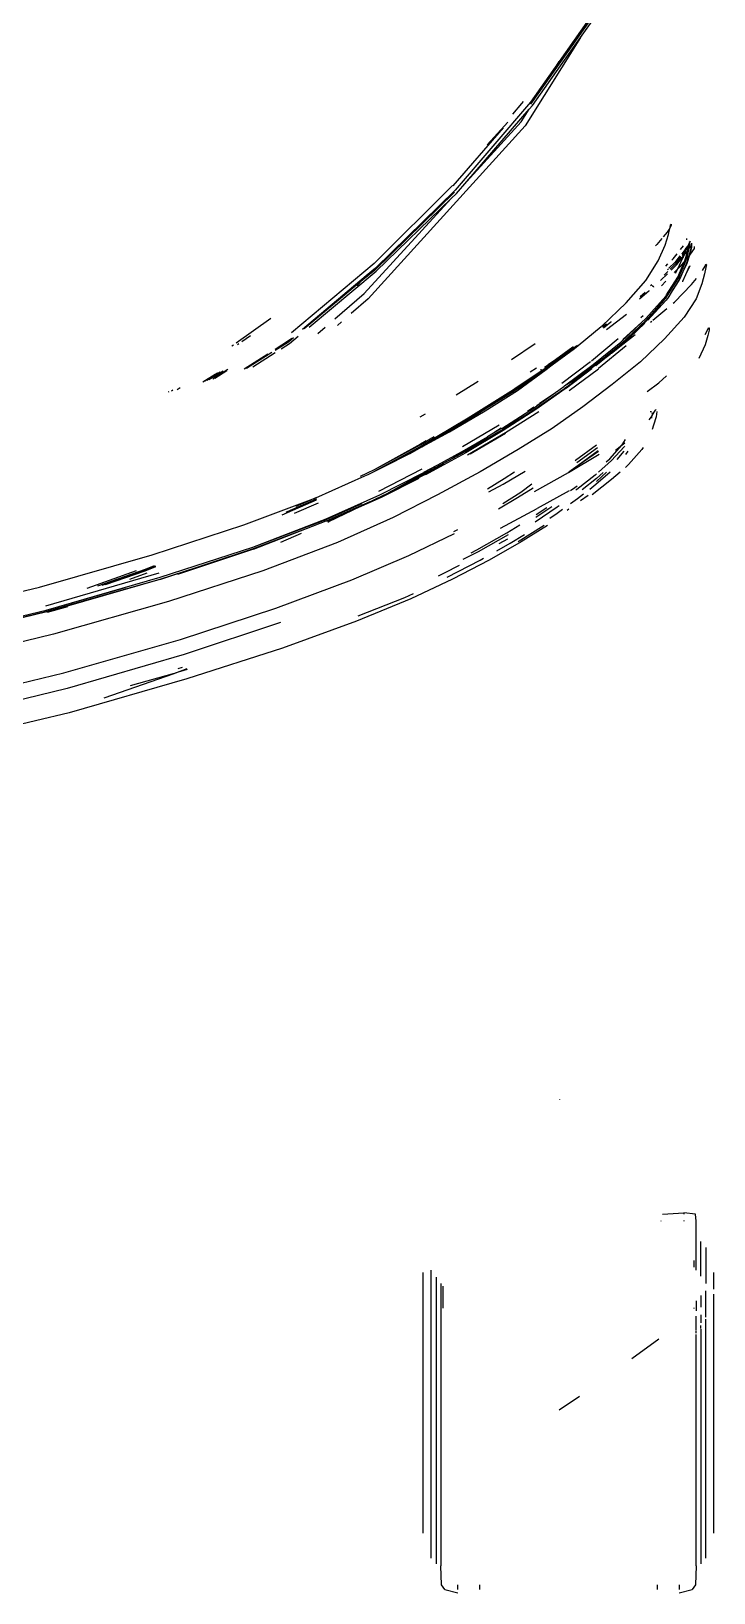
# Model space of a CAD drawing. Header units: millimetres. Extents: x -41292 to 298682, y -22072 to 33155.
# Drawn here: x 27256.7 to 27361, y -9910.7 to -9672.3 of the extents above; entities that cross this region are included whole.
import ezdxf

# ---------------------------------------------------------------- set-up
doc = ezdxf.new("R2010")
doc.units = ezdxf.units.MM

# ---------------------------------------------------------------- blocks, each defined once
blk = doc.blocks.new('rmfnasesx')
for p, q in [((54807.12, 5844.33), (54796.22, 5828.93)), ((54807.12, 5844.73), (54800.62, 5835.48)), ((54803.88, 5839.12), (54807.42, 5844.13)), ((54803.88, 5839.12), (54795.42, 5825.64)), ((54796.52, 5828.73), (54803.88, 5839.12)), ((54800.62, 5835.48), (54796.22, 5829.23)), ((54799.44, 5833.6), (54800.62, 5835.48)), ((54796.22, 5829.23), (54784.72, 5815.83)), ((54793.52, 5827.43), (54794.92, 5829.03)), ((54794.92, 5829.03), (54795.17, 5829.38)), ((54796.03, 5828.16), (54796.52, 5828.73)), ((54786.49, 5817.14), (54796.03, 5828.16)), ((54786.49, 5817.14), (54794.82, 5826.24)), ((54789.58, 5822.76), (54792.74, 5826.19)), ((54794.82, 5826.24), (54796.03, 5828.16)), ((54795.42, 5825.64), (54771.42, 5799.24)), ((54792.07, 5825.32), (54784.36, 5816.47)), ((54784.32, 5816.53), (54772.32, 5804.63)), ((54784.92, 5815.33), (54786.49, 5817.14)), ((54770.82, 5800.04), (54784.12, 5814.55)), ((54784.62, 5815.53), (54772.42, 5803.63)), ((54784.72, 5815.83), (54772.52, 5803.93)), ((54772.62, 5803.43), (54784.12, 5814.55)), ((54784.12, 5814.55), (54784.92, 5815.33)), ((54817.12, 5809.43), (54816.51, 5808.7)), ((54817.52, 5810.03), (54817.12, 5809.43)), ((54817.32, 5809.03), (54817.52, 5810.03)), ((54817.52, 5810.03), (54817.54, 5810.13)), ((54817.54, 5810.13), (54817.62, 5810.53)), ((54817.72, 5810.43), (54817.54, 5810.13)), ((54817.62, 5810.53), (54817.72, 5810.63)), ((54817.72, 5810.63), (54817.72, 5810.43)), ((54815.52, 5807.53), (54815.3, 5807.31)), ((54816.31, 5808.46), (54815.52, 5807.53)), ((54815.72, 5805.03), (54816.82, 5807.43)), ((54816.82, 5807.43), (54817.32, 5809.03)), ((54819.15, 5806.75), (54819.62, 5807.33)), ((54819.89, 5806.84), (54819.82, 5806.73)), ((54819.92, 5806.93), (54819.89, 5806.84)), ((54820.42, 5807.53), (54819.92, 5806.73)), ((54819.92, 5806.53), (54820.41, 5807.26)), ((54820.02, 5807.03), (54819.92, 5806.93)), ((54820.02, 5807.03), (54819.92, 5806.73)), ((54820.42, 5807.53), (54820.02, 5807.03)), ((54820.12, 5808.23), (54820.12, 5808.43)), ((54820.27, 5806.66), (54820.41, 5807.26)), ((54820.32, 5806.23), (54820.47, 5806.91)), ((54820.37, 5806.81), (54820.39, 5806.83)), ((54820.37, 5806.76), (54820.37, 5806.81)), ((54820.39, 5806.83), (54820.42, 5807.03)), ((54820.39, 5806.83), (54820.47, 5806.91)), ((54820.41, 5807.26), (54820.42, 5807.28)), ((54820.42, 5807.03), (54820.41, 5807.26)), ((54820.49, 5807.68), (54820.42, 5807.63)), ((54820.42, 5807.53), (54820.42, 5807.63)), ((54820.42, 5807.53), (54820.42, 5807.33)), ((54820.52, 5807.43), (54820.42, 5807.33)), ((54820.42, 5807.03), (54820.52, 5807.43)), ((54820.42, 5807.28), (54820.42, 5807.33)), ((54820.47, 5806.91), (54820.49, 5806.98)), ((54820.52, 5807.73), (54820.49, 5807.68)), ((54820.52, 5807.63), (54820.49, 5807.68)), ((54820.49, 5806.98), (54820.72, 5807.28)), ((54820.49, 5806.98), (54820.52, 5807.13)), ((54820.62, 5808.03), (54820.52, 5807.83)), ((54820.52, 5807.83), (54820.52, 5807.93)), ((54820.52, 5807.73), (54820.62, 5807.93)), ((54820.52, 5807.83), (54820.52, 5807.73)), ((54820.52, 5807.43), (54820.52, 5807.63)), ((54820.52, 5807.13), (54820.52, 5807.43)), ((54820.72, 5807.03), (54820.52, 5806.13)), ((54820.62, 5807.93), (54820.62, 5808.03)), ((54820.82, 5807.13), (54820.62, 5806.23)), ((54821.22, 5806.93), (54820.62, 5806.03)), ((54820.72, 5807.63), (54820.72, 5807.33)), ((54820.72, 5807.33), (54820.82, 5807.43)), ((54820.72, 5807.33), (54820.72, 5807.28)), ((54820.72, 5807.28), (54820.72, 5807.03)), ((54820.82, 5807.73), (54820.82, 5807.43)), ((54820.82, 5807.43), (54820.82, 5807.13)), ((54821.22, 5807.23), (54821.22, 5806.93)), ((54772.32, 5804.63), (54759.69, 5794.02)), ((54813.82, 5802.03), (54815.72, 5805.03)), ((54816.88, 5804.23), (54817.23, 5804.57)), ((54817.38, 5803.89), (54818.32, 5804.83)), ((54817.54, 5803.75), (54818.32, 5804.53)), ((54817.71, 5803.62), (54818.62, 5804.53)), ((54817.83, 5805.14), (54818.02, 5805.33)), ((54818.02, 5805.33), (54818.63, 5806.1)), ((54819.06, 5805.78), (54818.32, 5804.83)), ((54819.1, 5805.75), (54818.32, 5804.83)), ((54819.24, 5805.64), (54818.32, 5804.53)), ((54818.62, 5804.53), (54819.4, 5805.52)), ((54819.42, 5805.33), (54818.68, 5803.77)), ((54818.72, 5802.53), (54819.72, 5804.83)), ((54818.72, 5802.23), (54819.72, 5804.53)), ((54818.82, 5802.63), (54819.82, 5804.93)), ((54818.82, 5802.33), (54819.82, 5804.63)), ((54819.79, 5805.04), (54819.02, 5804.13)), ((54819.82, 5806.73), (54819.33, 5806.12)), ((54819.82, 5806.61), (54819.35, 5806.05)), ((54819.68, 5806.17), (54819.4, 5805.88)), ((54819.68, 5806.17), (54819.41, 5805.84)), ((54819.47, 5805.47), (54819.42, 5805.33)), ((54819.47, 5805.62), (54819.54, 5805.7)), ((54819.47, 5805.62), (54819.49, 5805.55)), ((54820.12, 5804.63), (54819.5, 5803.33)), ((54820.02, 5804.53), (54819.5, 5803.33)), ((54819.65, 5805.84), (54819.52, 5805.43)), ((54819.68, 5806.17), (54819.54, 5805.7)), ((54819.54, 5805.7), (54819.65, 5805.84)), ((54819.65, 5805.84), (54820.12, 5806.43)), ((54819.79, 5806.3), (54819.65, 5805.84)), ((54819.68, 5806.17), (54819.82, 5806.61)), ((54819.79, 5806.3), (54819.68, 5806.17)), ((54819.72, 5804.83), (54819.79, 5805.04)), ((54819.72, 5804.53), (54819.82, 5804.93)), ((54819.79, 5805.04), (54820.22, 5806.43)), ((54819.82, 5806.33), (54819.79, 5806.3)), ((54819.9, 5805.17), (54819.79, 5805.04)), ((54819.92, 5806.73), (54819.82, 5806.61)), ((54819.82, 5806.73), (54819.82, 5806.61)), ((54819.83, 5806.42), (54819.82, 5806.33)), ((54819.82, 5804.63), (54820.05, 5805.35)), ((54819.82, 5804.93), (54819.9, 5805.17)), ((54819.92, 5806.73), (54819.83, 5806.42)), ((54819.92, 5806.53), (54819.83, 5806.42)), ((54819.9, 5805.17), (54819.94, 5805.22)), ((54819.94, 5805.22), (54820.22, 5806.13)), ((54820.05, 5805.35), (54819.94, 5805.22)), ((54820.41, 5805.78), (54820.02, 5804.53)), ((54820.05, 5805.35), (54820.32, 5806.23)), ((54820.41, 5805.78), (54820.05, 5805.35)), ((54820.12, 5806.43), (54820.22, 5806.53)), ((54820.52, 5805.91), (54820.12, 5804.63)), ((54820.22, 5806.53), (54820.26, 5806.58)), ((54820.22, 5806.43), (54820.22, 5806.53)), ((54820.22, 5806.13), (54820.28, 5806.41)), ((54820.26, 5806.58), (54820.27, 5806.66)), ((54820.27, 5806.66), (54820.36, 5806.73)), ((54820.28, 5806.41), (54820.32, 5806.53)), ((54820.32, 5806.53), (54820.36, 5806.73)), ((54820.36, 5806.73), (54820.37, 5806.76)), ((54820.52, 5806.13), (54820.41, 5805.78)), ((54820.52, 5805.91), (54820.41, 5805.78)), ((54820.62, 5806.23), (54820.52, 5805.91)), ((54820.62, 5806.03), (54820.52, 5805.91)), ((54822.92, 5804.23), (54823.02, 5804.53)), ((54823.02, 5804.53), (54823.12, 5804.43)), ((54823.12, 5804.43), (54823.02, 5804.03)), ((54771.12, 5802.76), (54761.37, 5794.57)), ((54762.38, 5794.89), (54772.62, 5803.43)), ((54772.42, 5803.63), (54770.29, 5801.86)), ((54770.29, 5801.86), (54771.12, 5802.76)), ((54772.52, 5803.93), (54771.12, 5802.76)), ((54810.82, 5798.63), (54813.82, 5802.03)), ((54816.11, 5802.02), (54817.14, 5803.04)), ((54817.22, 5803.42), (54816.63, 5802.84)), ((54816.92, 5799.33), (54818.72, 5802.23)), ((54817.01, 5799.82), (54818.72, 5802.53)), ((54817.3, 5803.8), (54817.15, 5803.66)), ((54819.02, 5802.33), (54817.88, 5800.43)), ((54818.89, 5802.03), (54817.88, 5800.43)), ((54818.68, 5803.77), (54818.16, 5803.24)), ((54818.68, 5803.77), (54818.35, 5803.09)), ((54819.02, 5804.13), (54818.68, 5803.77)), ((54818.72, 5802.53), (54818.82, 5802.63)), ((54818.72, 5802.23), (54818.82, 5802.33)), ((54819.5, 5803.33), (54819.02, 5802.33)), ((54819.5, 5803.33), (54819.05, 5802.3)), ((54819.52, 5801.93), (54819.98, 5802.93)), ((54819.98, 5802.93), (54820.62, 5804.33)), ((54819.98, 5802.93), (54820.52, 5804.23)), ((54820.82, 5801.43), (54821.59, 5802.35)), ((54822.82, 5803.03), (54822.42, 5801.53)), ((54822.52, 5803.56), (54822.92, 5804.23)), ((54823.02, 5804.03), (54822.82, 5803.03)), ((54770.29, 5801.86), (54761.66, 5794.66)), ((54766.34, 5796.18), (54770.82, 5800.04)), ((54769.72, 5801.24), (54770.29, 5801.86)), ((54812.88, 5799.19), (54814.3, 5800.46)), ((54812.91, 5799.29), (54814.3, 5800.46)), ((54813.73, 5800.19), (54813, 5799.55)), ((54813.76, 5800.21), (54813.73, 5800.19)), ((54813.82, 5796.24), (54816.92, 5799.63)), ((54814.3, 5800.46), (54814.42, 5800.51)), ((54814.77, 5801.38), (54814.58, 5801.21)), ((54814.97, 5801.24), (54814.82, 5801.12)), ((54815.01, 5801.05), (54815.14, 5801.13)), ((54815.03, 5801.04), (54815.14, 5801.13)), ((54816.9, 5801.93), (54816.22, 5801.23)), ((54816.92, 5799.63), (54817.01, 5799.82)), ((54817.88, 5800.43), (54817.22, 5799.33)), ((54818.22, 5798.73), (54820.82, 5801.43)), ((54819.52, 5801.83), (54819.52, 5801.93)), ((54822.42, 5801.53), (54821.52, 5799.23)), ((54771.42, 5799.24), (54768.81, 5796.97)), ((54807.11, 5795.07), (54810.82, 5798.63)), ((54813.82, 5795.83), (54816.56, 5798.93)), ((54813.82, 5795.93), (54816.56, 5798.93)), ((54816.94, 5799.03), (54814.12, 5796.03)), ((54816.94, 5799.03), (54814.17, 5795.99)), ((54814.91, 5795.96), (54817.05, 5797.75)), ((54816.56, 5798.93), (54816.82, 5799.23)), ((54816.82, 5799.23), (54816.92, 5799.33)), ((54817.12, 5799.23), (54816.94, 5799.03)), ((54817.22, 5799.33), (54817.12, 5799.23)), ((54818.04, 5798.58), (54818.22, 5798.73)), ((54821.52, 5799.23), (54819.72, 5796.43)), ((54751.24, 5792.51), (54756.53, 5796.26)), ((54763.75, 5793.94), (54764.85, 5794.89)), ((54767.36, 5795.72), (54766.74, 5795.18)), ((54803.48, 5792.12), (54807.04, 5795.02)), ((54807.11, 5795.07), (54807.04, 5795.02)), ((54807.77, 5795.38), (54807.2, 5794.92)), ((54807.36, 5794.81), (54808.48, 5795.72)), ((54807.85, 5795.42), (54807.77, 5795.38)), ((54810.89, 5796.86), (54807.83, 5794.49)), ((54808.48, 5795.72), (54808.62, 5795.78)), ((54810.02, 5792.63), (54813.23, 5795.68)), ((54810.12, 5792.43), (54813.82, 5795.93)), ((54810.12, 5792.43), (54813.82, 5795.83)), ((54814.12, 5796.03), (54810.32, 5792.43)), ((54813.7, 5795.53), (54810.32, 5792.33)), ((54810.35, 5793.02), (54813.23, 5795.68)), ((54813.42, 5796.63), (54813.07, 5796.31)), ((54813.23, 5795.68), (54813.72, 5796.13)), ((54813.72, 5796.13), (54813.82, 5796.24)), ((54814.57, 5795.67), (54814.77, 5795.84)), ((54819.72, 5796.43), (54816.72, 5793.13)), ((54752.13, 5792.74), (54753.43, 5793.65)), ((54759.42, 5792.93), (54757.2, 5791.5)), ((54759.22, 5792.63), (54757.21, 5791.35)), ((54760.01, 5793.29), (54759.22, 5792.63)), ((54759.42, 5792.43), (54760.74, 5793.53)), ((54759.74, 5793.2), (54759.42, 5792.93)), ((54809.62, 5793.13), (54805.52, 5789.73)), ((54805.82, 5789.23), (54810.02, 5792.63)), ((54810.32, 5792.33), (54812.22, 5793.78)), ((54816.72, 5793.13), (54813.02, 5789.63)), ((54822.92, 5793.81), (54823.32, 5794.53)), ((54823.32, 5793.63), (54822.92, 5792.23)), ((54823.32, 5794.53), (54823.42, 5794.83)), ((54823.52, 5794.43), (54823.32, 5793.63)), ((54823.42, 5794.83), (54823.52, 5794.83)), ((54823.52, 5794.83), (54823.52, 5794.43)), ((54750.58, 5792.04), (54750.83, 5792.22)), ((54751.45, 5792.28), (54751.67, 5792.43)), ((54756.11, 5790.81), (54752.46, 5788.47)), ((54756.71, 5791.04), (54752.84, 5788.58)), ((54753.82, 5788.87), (54757.19, 5791.02)), ((54758.11, 5791.6), (54759.42, 5792.43)), ((54796.95, 5792.35), (54793.3, 5789.92)), ((54802.7, 5791.84), (54800.02, 5789.93)), ((54803.32, 5792.06), (54800.12, 5789.73)), ((54802.7, 5791.84), (54800.12, 5789.93)), ((54803.48, 5792.12), (54800.32, 5789.73)), ((54800.32, 5789.73), (54802.92, 5791.63)), ((54802.78, 5791.87), (54802.7, 5791.84)), ((54802.92, 5791.63), (54803.48, 5792.12)), ((54805.89, 5788.99), (54809.32, 5791.76)), ((54808.38, 5790.76), (54806.18, 5788.98)), ((54806.56, 5789.47), (54809.32, 5791.76)), ((54806.62, 5788.63), (54810.82, 5792.13)), ((54810.32, 5792.43), (54807.35, 5790.03)), ((54807.35, 5790.03), (54808.38, 5790.76)), ((54808.62, 5790.93), (54808.38, 5790.76)), ((54808.62, 5790.93), (54810.32, 5792.33)), ((54809.32, 5791.76), (54810.02, 5792.33)), ((54810.02, 5792.33), (54810.12, 5792.43)), ((54822.92, 5792.23), (54821.92, 5790.13)), ((54746.15, 5786.58), (54748.06, 5787.75)), ((54748.41, 5787.89), (54746.47, 5786.68)), ((54748.82, 5788.04), (54746.76, 5786.76)), ((54749.24, 5788.2), (54747.07, 5786.86)), ((54747.66, 5787.03), (54749.97, 5788.48)), ((54747.97, 5787.12), (54749.81, 5788.28)), ((54748.41, 5787.89), (54748.49, 5787.92)), ((54800.12, 5789.73), (54793.72, 5785.43)), ((54800.12, 5789.63), (54793.72, 5785.43)), ((54793.82, 5785.33), (54800.12, 5789.63)), ((54793.82, 5785.23), (54798.62, 5788.43)), ((54794.22, 5785.23), (54798.62, 5788.43)), ((54796.19, 5788.09), (54797.13, 5788.72)), ((54797.83, 5788.41), (54797.74, 5788.39)), ((54797.84, 5788.46), (54797.83, 5788.41)), ((54797.88, 5788.45), (54797.83, 5788.41)), ((54800.12, 5789.93), (54798.37, 5788.77)), ((54798.62, 5788.43), (54799.35, 5788.98)), ((54800.02, 5789.93), (54798.91, 5789.18)), ((54799.35, 5788.98), (54800.32, 5789.73)), ((54800.32, 5789.73), (54800.12, 5789.63)), ((54805.38, 5789.6), (54801.02, 5786.33)), ((54801.42, 5785.93), (54805.82, 5789.23)), ((54801.42, 5785.93), (54805.82, 5789.13)), ((54805.92, 5788.93), (54801.74, 5785.62)), ((54805.61, 5788.54), (54801.74, 5785.62)), ((54802.12, 5785.23), (54806.62, 5788.53)), ((54802.52, 5786.38), (54805.92, 5788.93)), ((54802.52, 5786.38), (54805.82, 5788.93)), ((54802.72, 5786.73), (54805.82, 5788.93)), ((54805.82, 5789.13), (54806.74, 5789.91)), ((54805.82, 5788.93), (54805.89, 5788.99)), ((54805.89, 5788.99), (54806.56, 5789.47)), ((54805.92, 5788.93), (54806.56, 5789.47)), ((54806.12, 5789.03), (54805.92, 5788.93)), ((54807.35, 5790.03), (54806.12, 5789.03)), ((54806.56, 5789.47), (54807.35, 5790.03)), ((54813.02, 5789.63), (54808.72, 5786.13)), ((54742.22, 5785.41), (54742.67, 5785.71)), ((54788.22, 5786.63), (54784.88, 5784.52)), ((54793.62, 5785.33), (54786.72, 5780.93)), ((54793.62, 5785.33), (54786.72, 5781.03)), ((54789.55, 5782.6), (54793.82, 5785.33)), ((54793.72, 5785.43), (54793.62, 5785.33)), ((54796.92, 5782.43), (54801.42, 5785.53)), ((54801.53, 5785.47), (54797.02, 5782.33)), ((54801.53, 5785.47), (54797.02, 5782.43)), ((54800.17, 5785.03), (54801.32, 5785.83)), ((54801.32, 5785.83), (54801.42, 5785.93)), ((54801.42, 5785.93), (54802.72, 5786.73)), ((54801.42, 5785.53), (54801.52, 5785.63)), ((54801.52, 5785.63), (54802.52, 5786.38)), ((54801.74, 5785.62), (54801.53, 5785.47)), ((54808.72, 5786.13), (54804.22, 5782.73)), ((54814.06, 5785.11), (54815.82, 5786.43)), ((54815.82, 5786.43), (54816.99, 5787.47)), ((54740.91, 5785.02), (54740.99, 5785.07)), ((54741.55, 5785.28), (54741.35, 5785.15)), ((54789.32, 5782.13), (54794.22, 5785.23)), ((54789.55, 5782.6), (54793.82, 5785.23)), ((54796.82, 5782.63), (54800.02, 5784.93)), ((54797.2, 5782.96), (54800.02, 5784.93)), ((54797.6, 5783.32), (54800.02, 5784.93)), ((54800.02, 5784.93), (54800.11, 5784.99)), ((54800.11, 5784.99), (54800.17, 5785.03)), ((54780.11, 5781.64), (54779.3, 5781.16)), ((54786.72, 5781.03), (54779.52, 5776.73)), ((54786.72, 5780.93), (54779.52, 5776.73)), ((54783.82, 5778.93), (54789.32, 5782.13)), ((54784.19, 5779.36), (54786.82, 5780.93)), ((54784.19, 5779.36), (54786.92, 5780.93)), ((54786.82, 5780.93), (54789.55, 5782.6)), ((54786.92, 5780.93), (54789.55, 5782.6)), ((54791.82, 5779.43), (54796.82, 5782.63)), ((54791.82, 5779.13), (54796.82, 5782.33)), ((54791.82, 5779.23), (54796.82, 5782.33)), ((54797.02, 5782.33), (54792.02, 5779.13)), ((54796.82, 5782.33), (54792.02, 5779.13)), ((54792.42, 5778.83), (54797.52, 5782.03)), ((54795.75, 5782.09), (54796.12, 5782.33)), ((54796.12, 5782.33), (54796.74, 5782.74)), ((54796.37, 5782.4), (54796.72, 5782.63)), ((54796.72, 5782.63), (54796.79, 5782.68)), ((54796.82, 5782.33), (54796.92, 5782.43)), ((54797.02, 5782.43), (54796.82, 5782.33)), ((54804.22, 5782.73), (54799.52, 5779.43)), ((54814.34, 5780.77), (54814.72, 5781.23)), ((54814.52, 5782.03), (54814.69, 5782.03)), ((54814.72, 5781.23), (54814.76, 5781.3)), ((54814.72, 5781.23), (54814.72, 5781.03)), ((54814.76, 5781.3), (54815.12, 5781.93)), ((54814.82, 5781.73), (54814.76, 5781.3)), ((54814.78, 5781.87), (54814.82, 5781.73)), ((54815.42, 5781.23), (54815.02, 5779.93)), ((54815.12, 5781.93), (54815.32, 5782.23)), ((54815.32, 5782.23), (54815.42, 5782.33)), ((54815.52, 5782.03), (54815.42, 5781.23)), ((54781.52, 5778.19), (54779.42, 5776.93)), ((54779.62, 5776.63), (54784.19, 5779.36)), ((54779.62, 5776.73), (54784.19, 5779.36)), ((54779.62, 5776.63), (54783.82, 5778.93)), ((54791.42, 5779.93), (54785.82, 5776.63)), ((54786.12, 5776.03), (54789.67, 5778.18)), ((54786.12, 5776.14), (54789.67, 5778.18)), ((54786.22, 5775.93), (54791.82, 5779.23)), ((54786.25, 5775.9), (54791.82, 5779.13)), ((54792.02, 5779.13), (54786.32, 5775.73)), ((54792.02, 5779.13), (54786.32, 5775.83)), ((54786.62, 5775.43), (54792.42, 5778.83)), ((54787.02, 5775.56), (54792.42, 5778.73)), ((54791.72, 5779.43), (54789.67, 5778.18)), ((54790.78, 5778.94), (54791.73, 5779.55)), ((54791.72, 5779.43), (54791.79, 5779.47)), ((54791.79, 5779.47), (54791.82, 5779.43)), ((54799.52, 5779.43), (54794.32, 5776.23)), ((54815.02, 5779.93), (54814.79, 5779.26)), ((54779.42, 5777.03), (54772.32, 5773.13)), ((54779.42, 5776.93), (54772.32, 5773.13)), ((54779.52, 5776.73), (54772.42, 5772.93)), ((54779.52, 5776.73), (54774.45, 5773.95)), ((54775.57, 5774.5), (54779.62, 5776.73)), ((54777.82, 5775.63), (54779.62, 5776.63)), ((54780.3, 5777.54), (54779.42, 5777.03)), ((54779.92, 5772.53), (54786.22, 5775.93)), ((54782.05, 5773.9), (54785.67, 5775.88)), ((54784.36, 5775.11), (54786.12, 5776.03)), ((54785.67, 5775.88), (54786.12, 5776.14)), ((54794.32, 5776.23), (54788.52, 5772.83)), ((54806.33, 5776.89), (54803.12, 5774.53)), ((54803.32, 5774.23), (54806.44, 5776.52)), ((54803.52, 5773.83), (54806.57, 5776.07)), ((54803.52, 5773.83), (54806.59, 5776)), ((54808.32, 5774.83), (54810.18, 5776.88)), ((54810.52, 5776.63), (54808.62, 5774.53)), ((54809.22, 5776.13), (54810.18, 5776.88)), ((54810.49, 5775.96), (54809.39, 5774.69)), ((54810.18, 5776.88), (54810.22, 5776.93)), ((54810.22, 5776.93), (54810.72, 5777.77)), ((54810.22, 5776.93), (54810.66, 5777.26)), ((54810.59, 5776.75), (54810.52, 5776.63)), ((54811.08, 5775.99), (54810.76, 5775.46)), ((54813.22, 5776.23), (54811.22, 5773.93)), ((54813.42, 5776.55), (54813.22, 5776.23)), ((54772.42, 5772.93), (54774.45, 5773.95)), ((54774.45, 5773.95), (54775.57, 5774.5)), ((54777.82, 5775.63), (54775.57, 5774.5)), ((54779.9, 5772.77), (54781.87, 5773.8)), ((54779.92, 5772.43), (54782.97, 5774.1)), ((54779.92, 5772.73), (54781.87, 5773.8)), ((54786.32, 5775.73), (54780.18, 5772.36)), ((54781.87, 5773.8), (54782.05, 5773.9)), ((54802.02, 5772.73), (54806.72, 5775.53)), ((54802.07, 5772.82), (54803.52, 5773.83)), ((54803.12, 5774.53), (54803.05, 5774.48)), ((54808.62, 5774.53), (54806.63, 5772.78)), ((54807.77, 5774.35), (54808.32, 5774.83)), ((54811.22, 5773.93), (54810.73, 5773.5)), ((54763.41, 5768.84), (54770.9, 5772.19)), ((54772.32, 5773.13), (54770.2, 5772.11)), ((54770.9, 5772.19), (54770.92, 5772.21)), ((54770.92, 5772.21), (54771.42, 5772.43)), ((54771.42, 5772.43), (54772.42, 5772.93)), ((54779.62, 5773.23), (54773.02, 5769.83)), ((54773.22, 5769.33), (54779.92, 5772.73)), ((54779.14, 5771.83), (54773.42, 5768.93)), ((54780.12, 5772.43), (54774.78, 5769.78)), ((54776.04, 5770.47), (54779.92, 5772.6)), ((54776.04, 5770.47), (54779.92, 5772.53)), ((54776.04, 5770.47), (54779.92, 5772.43)), ((54788.52, 5772.83), (54782.02, 5769.33)), ((54792.22, 5771.73), (54789.64, 5770.17)), ((54792.02, 5770.93), (54795.43, 5772.9)), ((54793.8, 5772.76), (54792.22, 5771.73)), ((54796.82, 5769.83), (54802.02, 5772.73)), ((54806.12, 5772.33), (54803.32, 5770.13)), ((54806.32, 5771.83), (54804.12, 5770.1)), ((54808.62, 5771.63), (54805.62, 5769.33)), ((54806.33, 5772.51), (54806.12, 5772.33)), ((54806.22, 5770.93), (54808.39, 5772.84)), ((54807.83, 5772.78), (54806.32, 5771.33)), ((54807.33, 5772.72), (54806.32, 5771.83)), ((54809.92, 5772.78), (54808.62, 5771.63)), ((54752.42, 5764.73), (54763.41, 5768.84)), ((54763.49, 5768.67), (54759.03, 5766.73)), ((54763.5, 5768.64), (54759.03, 5766.73)), ((54763.41, 5768.84), (54760.35, 5767.51)), ((54765.02, 5765.63), (54773.22, 5769.33)), ((54773.42, 5768.93), (54769, 5766.96)), ((54771.68, 5768.25), (54772.87, 5768.83)), ((54772.87, 5768.83), (54773.32, 5769.03)), ((54773.32, 5769.03), (54773.54, 5769.15)), ((54773.42, 5769.03), (54773.32, 5769.03)), ((54773.54, 5769.15), (54773.42, 5769.03)), ((54773.54, 5769.15), (54774.32, 5769.53)), ((54774.32, 5769.53), (54774.78, 5769.78)), ((54774.78, 5769.78), (54776.04, 5770.47)), ((54782.02, 5769.33), (54775.22, 5765.83)), ((54789.86, 5769.76), (54792.02, 5770.93)), ((54794.22, 5768.83), (54791.33, 5767.12)), ((54791.98, 5767.97), (54794.72, 5769.73)), ((54796.65, 5770.35), (54794.22, 5768.83)), ((54794.72, 5769.73), (54796.45, 5770.99)), ((54802.12, 5769.93), (54797.22, 5767.23)), ((54802.34, 5769.95), (54803.02, 5770.43)), ((54802.34, 5767.97), (54803.42, 5768.73)), ((54803.02, 5770.43), (54803.33, 5770.67)), ((54803.32, 5770.13), (54803.16, 5770.02)), ((54803.42, 5768.73), (54804.32, 5769.44)), ((54805.02, 5769.23), (54803.87, 5768.4)), ((54805.3, 5770.2), (54806.22, 5770.93)), ((54758.26, 5766.27), (54763.54, 5768.55)), ((54759.03, 5766.73), (54758.87, 5766.63)), ((54763.79, 5768.03), (54760.13, 5766.44)), ((54765.02, 5765.53), (54770.49, 5768)), ((54771.68, 5768.25), (54765.12, 5765.33)), ((54769, 5766.96), (54765.17, 5765.25)), ((54765.42, 5765.23), (54769, 5766.96)), ((54769, 5766.96), (54771.68, 5768.25)), ((54791.62, 5764.23), (54797.22, 5767.23)), ((54800.32, 5767.43), (54796.92, 5765.13)), ((54799.47, 5767.49), (54797.02, 5765.83)), ((54797.09, 5766.32), (54798.7, 5767.4)), ((54799.15, 5765.75), (54800.32, 5766.53)), ((54800.59, 5767.62), (54800.32, 5767.43)), ((54800.32, 5766.53), (54801.13, 5767.1)), ((54802.06, 5767.1), (54801.82, 5766.93)), ((54738.42, 5760.13), (54752.42, 5764.73)), ((54753.82, 5761.33), (54765.02, 5765.63)), ((54753.82, 5761.33), (54765.02, 5765.53)), ((54753.92, 5761.03), (54761.99, 5764.16)), ((54753.92, 5761.13), (54761.99, 5764.16)), ((54761.99, 5764.16), (54765.02, 5765.33)), ((54765.02, 5765.33), (54765.12, 5765.33)), ((54765.23, 5765.15), (54765.42, 5765.23)), ((54775.22, 5765.83), (54766.72, 5762.03)), ((54784.52, 5763.69), (54785.12, 5764.01)), ((54792.62, 5763.53), (54794.57, 5764.73)), ((54798.32, 5764.63), (54794.32, 5762.13)), ((54798.82, 5764.63), (54794.82, 5762.13)), ((54766.72, 5762.03), (54755.32, 5757.73)), ((54758.09, 5762.11), (54761.25, 5763.45)), ((54777.62, 5760.03), (54784.62, 5763.43)), ((54788.02, 5760.93), (54792.62, 5763.53)), ((54792.82, 5763.23), (54788.22, 5760.63)), ((54794.82, 5762.13), (54789.92, 5759.33)), ((54791.07, 5760.77), (54793.12, 5761.93)), ((54792.73, 5762.56), (54791.39, 5761.81)), ((54793.12, 5761.93), (54795.31, 5763.28)), ((54721.22, 5755.23), (54738.42, 5760.13)), ((54739.62, 5756.73), (54753.82, 5761.33)), ((54739.72, 5756.43), (54753.92, 5761.13)), ((54753.92, 5761.03), (54739.72, 5756.43)), ((54753.92, 5761.03), (54742.27, 5757.17)), ((54768.92, 5756.33), (54777.62, 5760.03)), ((54783.49, 5756.72), (54788.52, 5759.33)), ((54789.92, 5759.33), (54784.32, 5756.43)), ((54788.22, 5760.63), (54785.88, 5759.42)), ((54787.15, 5760.48), (54788.02, 5760.93)), ((54788.52, 5759.33), (54789.03, 5759.62)), ((54739.42, 5757.33), (54722.12, 5752.33)), ((54722.22, 5751.73), (54739.62, 5756.73)), ((54735.97, 5757.69), (54728.42, 5755.03)), ((54737.32, 5757.93), (54730.06, 5755.37)), ((54730.76, 5755.52), (54737.32, 5757.83)), ((54731.29, 5755.63), (54737.32, 5757.73)), ((54737.62, 5757.33), (54734.95, 5756.4)), ((54738.71, 5758.47), (54737.32, 5757.93)), ((54737.32, 5757.83), (54738.95, 5758.46)), ((54737.32, 5757.73), (54738.98, 5758.39)), ((54755.32, 5757.73), (54740.92, 5753.03)), ((54783.02, 5757.33), (54782.12, 5756.91)), ((54785.31, 5758.52), (54783.02, 5757.33)), ((54701.32, 5750.53), (54721.22, 5755.23)), ((54722.22, 5751.73), (54734.35, 5755.15)), ((54722.32, 5751.43), (54739.62, 5756.43)), ((54722.32, 5751.53), (54739.62, 5756.43)), ((54739.62, 5756.43), (54739.72, 5756.43)), ((54757.32, 5752.03), (54768.92, 5756.33)), ((54784.32, 5756.43), (54777.92, 5753.43)), ((54725.48, 5752.24), (54722.36, 5751.34)), ((54740.92, 5753.03), (54723.32, 5748.03)), ((54742.72, 5747.23), (54757.32, 5752.03)), ((54777.92, 5753.43), (54769.62, 5750.03)), ((54769.9, 5750.82), (54777.02, 5753.63)), ((54777.02, 5753.63), (54778.32, 5754.25)), ((54708.24, 5748.32), (54722.22, 5751.73)), ((54722.32, 5751.43), (54713.37, 5749.3)), ((54715.14, 5749.82), (54722.32, 5751.53)), ((54758.02, 5749.83), (54743.32, 5744.93)), ((54769.62, 5750.03), (54758.32, 5745.93)), ((54723.32, 5748.03), (54703.02, 5743.13)), ((54724.92, 5742.13), (54742.72, 5747.23)), ((54743.32, 5744.93), (54725.42, 5739.73)), ((54758.32, 5745.93), (54743.72, 5741.23)), ((54742.02, 5742.13), (54743.76, 5742.8)), ((54743.12, 5742.43), (54742.02, 5742.13)), ((54743.02, 5742.93), (54742.34, 5742.74)), ((54743.77, 5742.64), (54743.12, 5742.43)), ((54704.22, 5737.13), (54724.92, 5742.13)), ((54743.72, 5741.23), (54725.72, 5736.03)), ((54731.06, 5738.34), (54741.8, 5742.05)), ((54741.8, 5742.05), (54735.06, 5740.13)), ((54741.8, 5742.05), (54742.02, 5742.13)), ((54725.42, 5739.73), (54704.62, 5734.73)), ((54725.72, 5736.03), (54715.47, 5733.57)), ((54800.72, 5677.03), (54800.7, 5677.06)), ((54816.37, 5659.52), (54819.63, 5659.71)), ((54821.43, 5659.51), (54819.63, 5659.71)), ((54819.63, 5659.71), (54819.63, 5659.51)), ((54821.53, 5658.41), (54821.43, 5659.51)), ((54816.13, 5658.48), (54816.13, 5658.41)), ((54819.63, 5658.52), (54819.63, 5658.41)), ((54821.53, 5650.98), (54821.53, 5658.41)), ((54822.23, 5650.02), (54822.23, 5655.31)), ((54823.03, 5654.41), (54823.03, 5648.91)), ((54821.23, 5651.4), (54821.23, 5652.41)), ((54779.83, 5610.81), (54779.83, 5650.61)), ((54781.03, 5607.01), (54781.03, 5650.98)), ((54781.83, 5649.89), (54781.83, 5606.11)), ((54824.23, 5648.04), (54824.23, 5650.61)), ((54782.53, 5648.93), (54782.53, 5605.81)), ((54782.83, 5648.52), (54782.83, 5645.17)), ((54822.23, 5647.09), (54822.23, 5645.3)), ((54823.03, 5643.8), (54823.03, 5647.8)), ((54824.23, 5610.81), (54824.23, 5647.3)), ((54821.23, 5645.1), (54821.23, 5645.2)), ((54821.53, 5646.27), (54821.53, 5644.74)), ((54821.53, 5641.74), (54821.53, 5643.91)), ((54822.23, 5644.16), (54822.23, 5642.91)), ((54822.23, 5642.04), (54822.23, 5642.49)), ((54823.03, 5607.01), (54823.03, 5643.49)), ((54815.82, 5640.43), (54811.72, 5637.43)), ((54821.53, 5641.34), (54821.53, 5641.62)), ((54821.53, 5605.81), (54821.53, 5641.15)), ((54822.23, 5641.97), (54822.23, 5606.11)), ((54800.62, 5629.63), (54803.72, 5631.73)), ((54782.63, 5602.91), (54782.53, 5605.81)), ((54821.53, 5605.81), (54821.43, 5602.91)), ((54783.13, 5602.21), (54782.63, 5602.91)), ((54783.13, 5602.21), (54785.13, 5601.71)), ((54785.13, 5602.21), (54785.13, 5602.91)), ((54788.43, 5602.91), (54788.43, 5602.21)), ((54815.63, 5602.21), (54815.63, 5602.91)), ((54818.93, 5602.91), (54818.93, 5602.21)), ((54818.93, 5601.71), (54820.93, 5602.21)), ((54821.43, 5602.91), (54820.93, 5602.21))]:
    blk.add_line(p, q)

msp = doc.modelspace()

# ---------------------------------------------------------------- block references
msp.add_blockref('rmfnasesx', (-27463.27, -15512.43))

doc.saveas('drawing.dxf')
